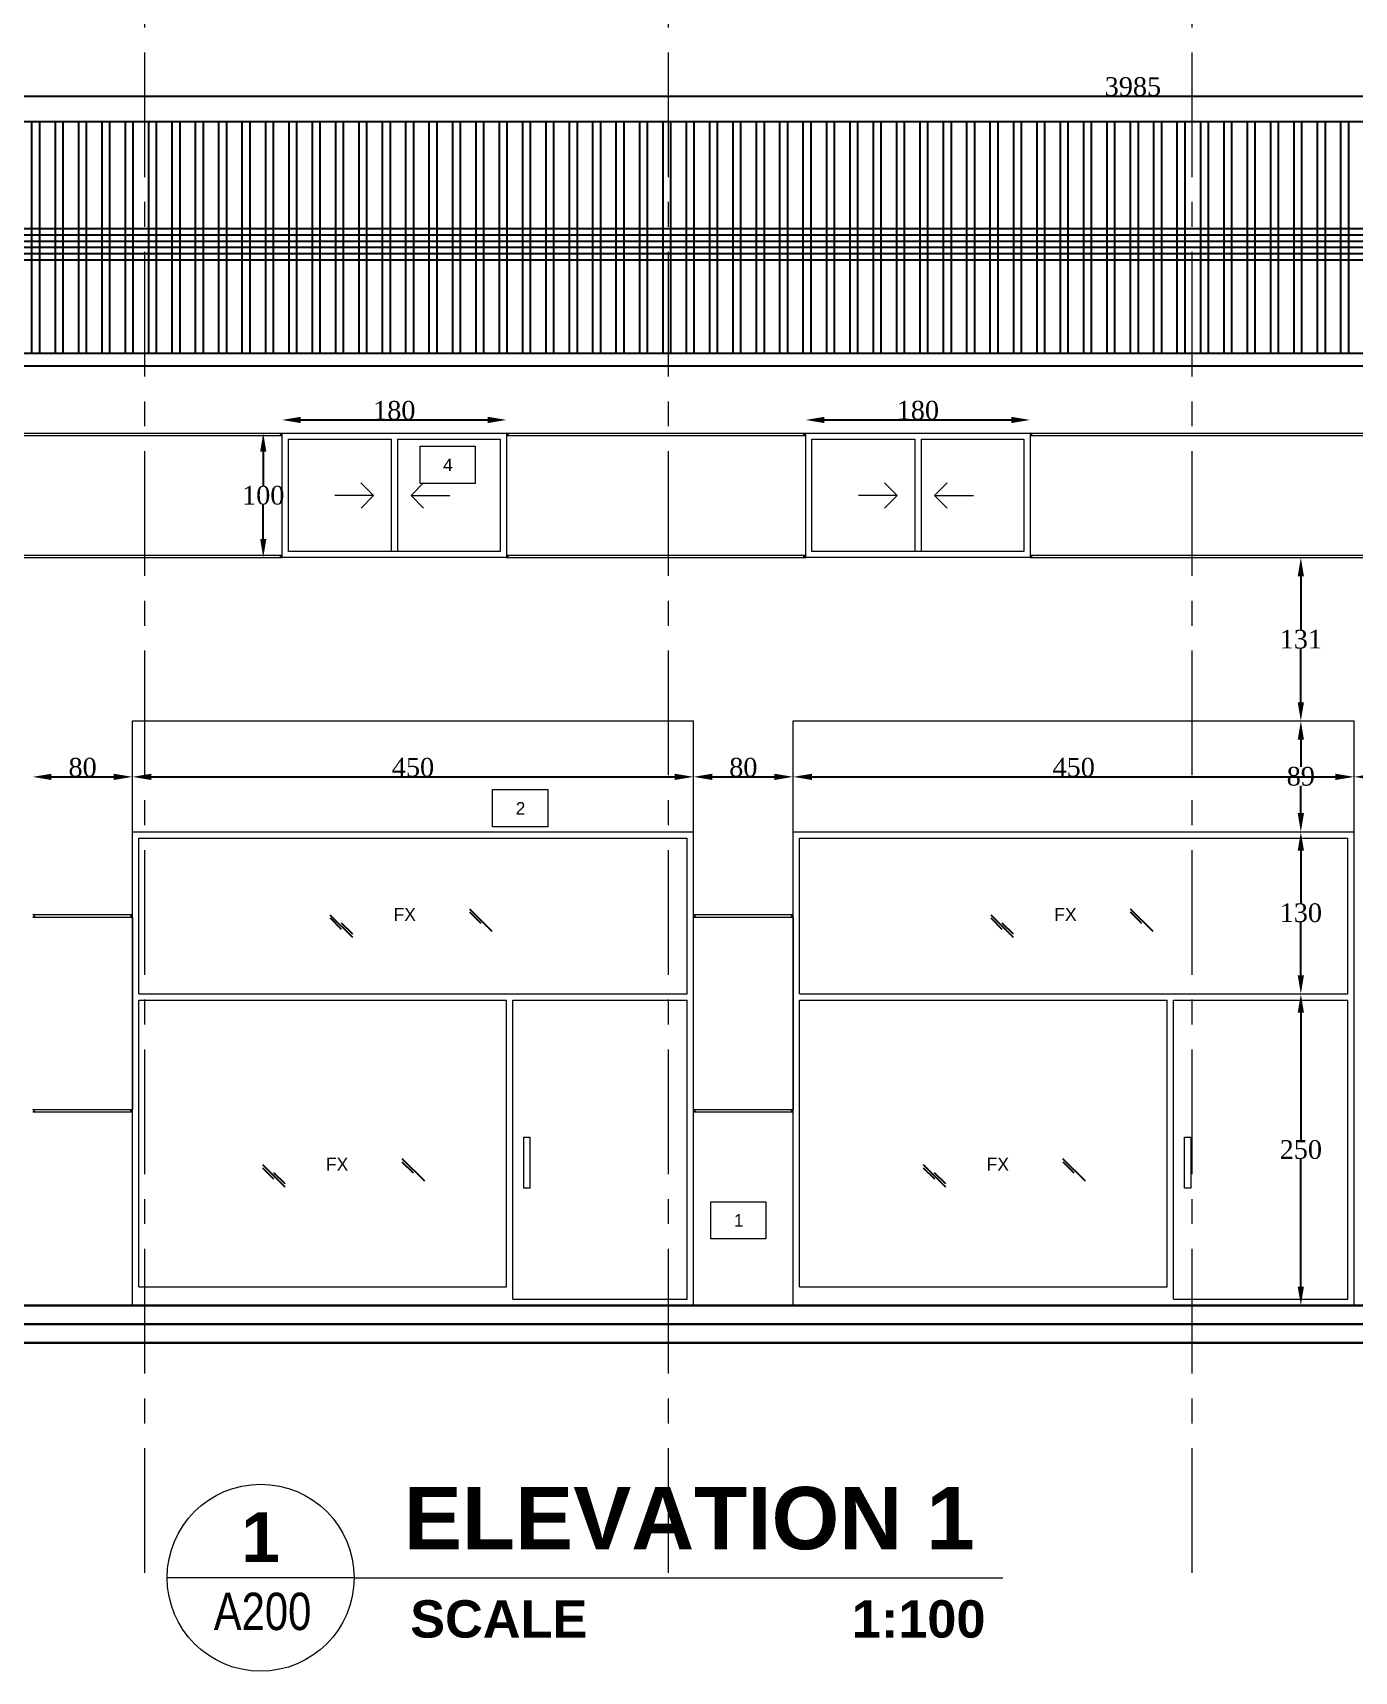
# Model space of a CAD drawing. Header units: millimetres. Extents: x -9083 to 924194, y -232449 to 321637.
# Drawn here: x 22631 to 33231, y 97030 to 110177 of the extents above; entities that cross this region are included whole.
import ezdxf
from ezdxf.enums import TextEntityAlignment as Align

# ---------------------------------------------------------------- set-up
doc = ezdxf.new("R2010")
doc.units = ezdxf.units.MM
doc.header["$LTSCALE"] = 400
doc.header["$MEASUREMENT"] = 0
doc.header["$PDMODE"] = 3
doc.linetypes.add('CENTER', pattern=[2, 1.25, -0.25, 0.25, -0.25])
doc.linetypes.add('CENTERX2', pattern=[4, 2.5, -0.5, 0.5, -0.5])
doc.layers.get('0').update_dxf_attribs({"lineweight": 0, "true_color": 0xff1414})
doc.layers.get('Defpoints').update_dxf_attribs({"color": 8, "lineweight": 5})
doc.layers.add('AXIES', color=7, linetype='CENTER', lineweight=0, true_color=0x949596)
for name, color, linetype, lineweight in [('ELEVATION 00', 7, 'Continuous', 30), ('ELEVATION 01', 4, 'Continuous', 25), ('ELEVATION 02', 3, 'Continuous', 18), ('ELEVATION WINDOW', 5, 'Continuous', 5), ('REFER TILTLE 100', 7, 'Continuous', 5), ('ROOMS DIMENSION', 3, 'Continuous', 5), ('TAG ELEVATIONS DETAIL', 8, 'Continuous', 9), ('TEXT DRAWING TITLE', 7, 'Continuous', 5)]:
    doc.layers.add(name, color=color, linetype=linetype, lineweight=lineweight)
doc.layers.add('HACH', color=8, linetype='Continuous')
doc.styles.add('arial', font='arial.ttf', dxfattribs={"width": 0.8, "height": 2.2})
doc.styles.add('ARIAL-TITLE', font='arialbd.ttf')
doc.styles.add('ROMAN', font='times.ttf')
doc.styles.get("Standard").update_dxf_attribs({"font": 'GOTHIC.TTF', "height": 220})
doc.styles.add('WA-GV03-ELEV & SEC.-TYPE A$0$BOLD', font='romantic.ttf')
doc.styles.add('WA-GV03-ELEV & SEC.-TYPE A$0$Standard', font='arial.ttf')
doc.dimstyles.new('ELEV DIM', dxfattribs={"dimtxt": 150, "dimasz": 150, "dimexe": 0.06, "dimexo": 0.06, "dimgap": 0.03, "dimtad": 1, "dimtih": 1, "dimtoh": 1, "dimdec": 0, "dimlfac": 0.1, "dimzin": 13, "dimdsep": 46, "dimtxsty": 'ROMAN', "dimcen": 0.09, "dimdle": 0.06, "dimse1": 1, "dimse2": 1, "dimclrd": 256, "dimclre": 256, "dimclrt": 3, "dimadec": 0, "dimazin": 0, "dimtfac": 1, "dimtdec": 0, "dimtix": 1, "dimtmove": 2, "dimatfit": 3, "dimfxl": 0.06, "dimtolj": 1, "dimtzin": 0, "dimarcsym": 0})

# ---------------------------------------------------------------- blocks, each defined once
blk = doc.blocks.new('A-DETAIL-TITLE-100')
at = {"layer": 'TEXT DRAWING TITLE', "linetype": 'Continuous'}
blk.add_line((0, 0), (-1500, 0), dxfattribs=at)
blk.add_circle((-750, 0), 750, dxfattribs=at)
at = {"layer": 'TEXT DRAWING TITLE', "style": 'ARIAL-TITLE'}
for tag, p, height in [('TITLE1', (450, 937), 500), ('SCALE1', (450, -480), 300), ('SCALE2', (2479, -480), 300)]:
    blk.add_attdef(tag, p, '', height=height, dxfattribs=at)
at = {"layer": 'TEXT DRAWING TITLE', "color": 7, "style": 'ARIAL-TITLE'}
blk.add_attdef('TITLE2_001', (435, 228), '', height=500, dxfattribs=at)
at = {"layer": 'TEXT DRAWING TITLE', "linetype": 'Continuous', "style": 'ARIAL-TITLE'}
blk.add_attdef('DRWG-NO', text='', height=400, dxfattribs=at).set_placement((-751, 326), align=Align.MIDDLE)
at = {"layer": 'TEXT DRAWING TITLE', "linetype": 'Continuous', "style": 'arial', "width": 0.8}
blk.add_attdef('DRAWING-REF', text='', height=300, dxfattribs=at).set_placement((-735, -270), align=Align.MIDDLE)
blk = doc.blocks.new('rffghffr')
at = {"layer": 'AXIES', "linetype": 'CENTERX2'}
for p, q in [((6098282.5, 695783), (6098282.5, 714330.6)), ((6102482.5, 695783), (6102482.5, 714330.6)), ((6106682.5, 695783), (6106682.5, 714330.6))]:
    blk.add_line(p, q, dxfattribs=at)
blk = doc.blocks.new('*D337')
at = {"layer": 'Defpoints', "color": 0, "transparency": 16777216}
for p in [(23431, 104206), (22631, 103765), (23431, 103765)]:
    blk.add_point(p, dxfattribs=at)
at = {"layer": 'ROOMS DIMENSION', "lineweight": -2, "transparency": 16777216}
blk.add_line((22781, 104206), (23281, 104206), dxfattribs=at)
at = {"layer": 'ROOMS DIMENSION', "transparency": 16777216}
for points in [[(22781, 104231), (22781, 104181), (22631, 104206)], [(23281, 104231), (23281, 104181), (23431, 104206)]]:
    blk.add_solid(points, dxfattribs=at)
at = {"layer": 'ROOMS DIMENSION', "color": 3, "transparency": 16777216, "insert": (23031, 104282), "char_height": 150, "attachment_point": 5, "style": 'ROMAN'}
blk.add_mtext('\\A1;80', dxfattribs=at)
blk = doc.blocks.new('*D338')
at = {"layer": 'Defpoints', "color": 0, "transparency": 16777216}
for p in [(27931, 104206), (23431, 103765), (27931, 103765)]:
    blk.add_point(p, dxfattribs=at)
at = {"layer": 'ROOMS DIMENSION', "lineweight": -2, "transparency": 16777216}
blk.add_line((23581, 104206), (27781, 104206), dxfattribs=at)
at = {"layer": 'ROOMS DIMENSION', "transparency": 16777216}
for points in [[(23581, 104231), (23581, 104181), (23431, 104206)], [(27781, 104231), (27781, 104181), (27931, 104206)]]:
    blk.add_solid(points, dxfattribs=at)
at = {"layer": 'ROOMS DIMENSION', "color": 3, "transparency": 16777216, "insert": (25681, 104282), "char_height": 150, "attachment_point": 5, "style": 'ROMAN'}
blk.add_mtext('\\A1;450', dxfattribs=at)
blk = doc.blocks.new('*D339')
at = {"layer": 'Defpoints', "color": 0, "transparency": 16777216}
for p in [(28731, 104206), (27931, 103765), (28731, 103765)]:
    blk.add_point(p, dxfattribs=at)
at = {"layer": 'ROOMS DIMENSION', "lineweight": -2, "transparency": 16777216}
blk.add_line((28081, 104206), (28581, 104206), dxfattribs=at)
at = {"layer": 'ROOMS DIMENSION', "transparency": 16777216}
for points in [[(28081, 104231), (28081, 104181), (27931, 104206)], [(28581, 104231), (28581, 104181), (28731, 104206)]]:
    blk.add_solid(points, dxfattribs=at)
at = {"layer": 'ROOMS DIMENSION', "color": 3, "transparency": 16777216, "insert": (28331, 104282), "char_height": 150, "attachment_point": 5, "style": 'ROMAN'}
blk.add_mtext('\\A1;80', dxfattribs=at)
blk = doc.blocks.new('*D340')
at = {"layer": 'Defpoints', "color": 0, "transparency": 16777216}
for p in [(33231, 104206), (28731, 103765), (33231, 103765)]:
    blk.add_point(p, dxfattribs=at)
at = {"layer": 'ROOMS DIMENSION', "lineweight": -2, "transparency": 16777216}
blk.add_line((28881, 104206), (33081, 104206), dxfattribs=at)
at = {"layer": 'ROOMS DIMENSION', "transparency": 16777216}
for points in [[(28881, 104231), (28881, 104181), (28731, 104206)], [(33081, 104231), (33081, 104181), (33231, 104206)]]:
    blk.add_solid(points, dxfattribs=at)
at = {"layer": 'ROOMS DIMENSION', "color": 3, "transparency": 16777216, "insert": (30981, 104282), "char_height": 150, "attachment_point": 5, "style": 'ROMAN'}
blk.add_mtext('\\A1;450', dxfattribs=at)
blk = doc.blocks.new('*D341')
at = {"layer": 'Defpoints', "color": 0, "transparency": 16777216}
for p in [(34031, 104206), (33231, 103765), (34031, 103765)]:
    blk.add_point(p, dxfattribs=at)
at = {"layer": 'ROOMS DIMENSION', "lineweight": -2, "transparency": 16777216}
blk.add_line((33381, 104206), (33881, 104206), dxfattribs=at)
at = {"layer": 'ROOMS DIMENSION', "transparency": 16777216}
for points in [[(33381, 104231), (33381, 104181), (33231, 104206)], [(33881, 104231), (33881, 104181), (34031, 104206)]]:
    blk.add_solid(points, dxfattribs=at)
at = {"layer": 'ROOMS DIMENSION', "color": 3, "transparency": 16777216, "insert": (33631, 104282), "char_height": 150, "attachment_point": 5, "style": 'ROMAN'}
blk.add_mtext('\\A1;80', dxfattribs=at)
blk = doc.blocks.new('*D301')
at = {"layer": 'Defpoints', "color": 0, "transparency": 16777216}
for p in [(11981, 104655), (32803, 104655), (32998, 103765)]:
    blk.add_point(p, dxfattribs=at)
at = {"layer": 'ROOMS DIMENSION', "lineweight": -2, "transparency": 16777216}
for p, q in [((32803, 104505), (32803, 104287)), ((32803, 103915), (32803, 104133))]:
    blk.add_line(p, q, dxfattribs=at)
at = {"layer": 'ROOMS DIMENSION', "transparency": 16777216}
for points in [[(32778, 104505), (32828, 104505), (32803, 104655)], [(32778, 103915), (32828, 103915), (32803, 103765)]]:
    blk.add_solid(points, dxfattribs=at)
at = {"layer": 'ROOMS DIMENSION', "color": 3, "transparency": 16777216, "insert": (32803, 104210), "char_height": 150, "attachment_point": 5, "style": 'ROMAN'}
blk.add_mtext('\\A1;89', dxfattribs=at)
blk = doc.blocks.new('*D307')
at = {"layer": 'Defpoints', "color": 0, "transparency": 16777216}
for p in [(33698, 106965), (3384, 105965), (33603, 105965)]:
    blk.add_point(p, dxfattribs=at)
at = {"layer": 'ROOMS DIMENSION', "lineweight": -2, "transparency": 16777216}
for p, q in [((33603, 106815), (33603, 106541)), ((33603, 106115), (33603, 106389))]:
    blk.add_line(p, q, dxfattribs=at)
at = {"layer": 'ROOMS DIMENSION', "transparency": 16777216}
for points in [[(33578, 106815), (33628, 106815), (33603, 106965)], [(33578, 106115), (33628, 106115), (33603, 105965)]]:
    blk.add_solid(points, dxfattribs=at)
at = {"layer": 'ROOMS DIMENSION', "color": 3, "transparency": 16777216, "insert": (33603, 106465), "char_height": 150, "attachment_point": 5, "style": 'ROMAN'}
blk.add_mtext('\\A1;100', dxfattribs=at)
blk = doc.blocks.new('*D308')
at = {"layer": 'Defpoints', "color": 0, "transparency": 16777216}
for p in [(32898, 105965), (32803, 104655), (32803, 104655)]:
    blk.add_point(p, dxfattribs=at)
at = {"layer": 'ROOMS DIMENSION', "lineweight": -2, "transparency": 16777216}
for p, q in [((32803, 105815), (32803, 105386)), ((32803, 104805), (32803, 105234))]:
    blk.add_line(p, q, dxfattribs=at)
at = {"layer": 'ROOMS DIMENSION', "transparency": 16777216}
for points in [[(32778, 105815), (32828, 105815), (32803, 105965)], [(32778, 104805), (32828, 104805), (32803, 104655)]]:
    blk.add_solid(points, dxfattribs=at)
at = {"layer": 'ROOMS DIMENSION', "color": 3, "transparency": 16777216, "insert": (32803, 105310), "char_height": 150, "attachment_point": 5, "style": 'ROMAN'}
blk.add_mtext('\\A1;131', dxfattribs=at)
blk = doc.blocks.new('*D313')
at = {"layer": 'Defpoints', "color": 0, "transparency": 16777216}
for p in [(26431, 107070), (24631, 106878), (26431, 106878)]:
    blk.add_point(p, dxfattribs=at)
at = {"layer": 'ROOMS DIMENSION', "lineweight": -2, "transparency": 16777216}
blk.add_line((24781, 107070), (26281, 107070), dxfattribs=at)
at = {"layer": 'ROOMS DIMENSION', "transparency": 16777216}
for points in [[(24781, 107095), (24781, 107045), (24631, 107070)], [(26281, 107095), (26281, 107045), (26431, 107070)]]:
    blk.add_solid(points, dxfattribs=at)
at = {"layer": 'ROOMS DIMENSION', "color": 3, "transparency": 16777216, "insert": (25531, 107146), "char_height": 150, "attachment_point": 5, "style": 'ROMAN'}
blk.add_mtext('\\A1;180', dxfattribs=at)
blk = doc.blocks.new('*D315')
at = {"layer": 'Defpoints', "color": 0, "transparency": 16777216}
for p in [(30631, 107070), (28831, 106878), (30631, 106878)]:
    blk.add_point(p, dxfattribs=at)
at = {"layer": 'ROOMS DIMENSION', "lineweight": -2, "transparency": 16777216}
blk.add_line((28981, 107070), (30481, 107070), dxfattribs=at)
at = {"layer": 'ROOMS DIMENSION', "transparency": 16777216}
for points in [[(28981, 107095), (28981, 107045), (28831, 107070)], [(30481, 107095), (30481, 107045), (30631, 107070)]]:
    blk.add_solid(points, dxfattribs=at)
at = {"layer": 'ROOMS DIMENSION', "color": 3, "transparency": 16777216, "insert": (29731, 107147), "char_height": 150, "attachment_point": 5, "style": 'ROMAN'}
blk.add_mtext('\\A1;180', dxfattribs=at)
blk = doc.blocks.new('*D316')
at = {"layer": 'Defpoints', "color": 0, "transparency": 16777216}
for p in [(32803, 102465), (32949, 102465), (32949, 99965)]:
    blk.add_point(p, dxfattribs=at)
at = {"layer": 'ROOMS DIMENSION', "lineweight": -2, "transparency": 16777216}
for p, q in [((32803, 102315), (32803, 101291)), ((32803, 100115), (32803, 101139))]:
    blk.add_line(p, q, dxfattribs=at)
at = {"layer": 'ROOMS DIMENSION', "transparency": 16777216}
for points in [[(32778, 102315), (32828, 102315), (32803, 102465)], [(32778, 100115), (32828, 100115), (32803, 99965)]]:
    blk.add_solid(points, dxfattribs=at)
at = {"layer": 'ROOMS DIMENSION', "color": 3, "transparency": 16777216, "insert": (32803, 101215), "char_height": 150, "attachment_point": 5, "style": 'ROMAN'}
blk.add_mtext('\\A1;250', dxfattribs=at)
blk = doc.blocks.new('*D317')
at = {"layer": 'Defpoints', "color": 0, "transparency": 16777216}
for p in [(32803, 103765), (32999, 103765), (32999, 102465)]:
    blk.add_point(p, dxfattribs=at)
at = {"layer": 'ROOMS DIMENSION', "lineweight": -2, "transparency": 16777216}
for p, q in [((32803, 103615), (32803, 103191)), ((32803, 102615), (32803, 103039))]:
    blk.add_line(p, q, dxfattribs=at)
at = {"layer": 'ROOMS DIMENSION', "transparency": 16777216}
for points in [[(32778, 103615), (32828, 103615), (32803, 103765)], [(32778, 102615), (32828, 102615), (32803, 102465)]]:
    blk.add_solid(points, dxfattribs=at)
at = {"layer": 'ROOMS DIMENSION', "color": 3, "transparency": 16777216, "insert": (32803, 103115), "char_height": 150, "attachment_point": 5, "style": 'ROMAN'}
blk.add_mtext('\\A1;130', dxfattribs=at)
blk = doc.blocks.new('WA-GV03-ELEV & SEC.-TYPE A$0$RCSS TG')
blk.add_lwpolyline([(28718, -28969), (29160, -28969), (29160, -29267), (28718, -29267)], close=True)
at = {"style": 'WA-GV03-ELEV & SEC.-TYPE A$0$BOLD'}
blk.add_attdef('CH', text='', height=80, dxfattribs=at).set_placement((28932, -29118), align=Align.MIDDLE)
blk = doc.blocks.new('*D300')
at = {"layer": 'Defpoints', "color": 0, "transparency": 16777216}
for p in [(51381, 109668), (11531, 108915), (51381, 108915)]:
    blk.add_point(p, dxfattribs=at)
at = {"layer": 'ROOMS DIMENSION', "lineweight": -2, "transparency": 16777216}
blk.add_line((11681, 109668), (51231, 109668), dxfattribs=at)
at = {"layer": 'ROOMS DIMENSION', "transparency": 16777216}
for points in [[(11681, 109693), (11681, 109643), (11531, 109668)], [(51231, 109693), (51231, 109643), (51381, 109668)]]:
    blk.add_solid(points, dxfattribs=at)
at = {"layer": 'ROOMS DIMENSION', "color": 3, "transparency": 16777216, "insert": (31456, 109744), "char_height": 150, "attachment_point": 5, "style": 'ROMAN'}
blk.add_mtext('\\A1;3985', dxfattribs=at)
blk = doc.blocks.new('*D652')
at = {"layer": 'Defpoints', "color": 0, "transparency": 16777216}
for p in [(24575, 106965), (24480, 105965), (24575, 105965)]:
    blk.add_point(p, dxfattribs=at)
at = {"layer": 'ROOMS DIMENSION', "lineweight": -2, "transparency": 16777216}
for p, q in [((24480, 106815), (24480, 106541)), ((24480, 106115), (24480, 106389))]:
    blk.add_line(p, q, dxfattribs=at)
at = {"layer": 'ROOMS DIMENSION', "transparency": 16777216}
for points in [[(24455, 106815), (24505, 106815), (24480, 106965)], [(24455, 106115), (24505, 106115), (24480, 105965)]]:
    blk.add_solid(points, dxfattribs=at)
at = {"layer": 'ROOMS DIMENSION', "color": 3, "transparency": 16777216, "insert": (24480, 106465), "char_height": 150, "attachment_point": 5, "style": 'ROMAN'}
blk.add_mtext('\\A1;100', dxfattribs=at)

msp = doc.modelspace()

# ---------------------------------------------------------------- hatches: boundary and pattern name
at = {"layer": 'ELEVATION 01'}
h = msp.add_hatch(dxfattribs=at)
h.set_pattern_fill('ANSI32', color=256, scale=500, angle=45, style=0)
h.set_pattern_definition([(90, (2187.09, -850.14), (-187.5, 0), []), (90, (2249.59, -787.64), (-187.5, 0), [])])
h.paths.add_polyline_path([(11631.24898, 109465.00308), (11631.24898, 108605.00308), (51281.26178, 108605.00308), (51281.26178, 109465.00308)])
h.paths.add_polyline_path([(51281.26178, 107605.00308), (51281.26178, 108355.00308), (11631.24898, 108355.00308), (11631.24898, 107605.00308)])
h.paths.add_polyline_path([(51281.26178, 108405.00308), (51281.26178, 108455.00308), (11631.24898, 108455.00308), (11631.24898, 108405.00308)])
h.paths.add_polyline_path([(11631.24898, 108405.00308), (11631.24898, 108355.00308), (51281.26178, 108355.00308), (51281.26178, 108405.00308)])
h.paths.add_polyline_path([(51281.26178, 108455.00308), (51281.26178, 108505.00308), (11631.24898, 108505.00308), (11631.24898, 108455.00308)])
h.paths.add_polyline_path([(11631.24898, 108555.00308), (11631.24898, 108505.00308), (51281.26178, 108505.00308), (51281.26178, 108555.00308)])
h.paths.add_polyline_path([(51281.26178, 108555.00308), (51281.26178, 108605.00308), (11631.24898, 108605.00308), (11631.24898, 108555.00308)])

# ---------------------------------------------------------------- linework, layer by layer
at = {"layer": 'ELEVATION 00'}
for p, q in [((10431.23331, 99965.00308), (50931.26178, 99965.00308)), ((1372.59041, 99815.00308), (52223.85168, 99815.00308)), ((708.58114, 99665.00308), (52435.22217, 99665.00308))]:
    msp.add_line(p, q, dxfattribs=at)
at = {"layer": 'ELEVATION 01'}
for p, q in [((11631.24898, 109465.00308), (51281.26178, 109465.00308)), ((11631.24898, 108605.00308), (51281.26178, 108605.00308)), ((11631.24898, 108555.00308), (51281.26178, 108555.00308)), ((11631.24898, 108505.00308), (51281.26178, 108505.00308)), ((11631.24898, 108455.00308), (51281.26178, 108455.00308)), ((11631.24898, 108405.00308), (51281.26178, 108405.00308)), ((11631.24898, 108355.00308), (51281.26178, 108355.00308)), ((11631.24898, 107605.00308), (51281.26178, 107605.00308)), ((11631.24898, 107505.00308), (51281.26178, 107505.00308)), ((11631.24898, 107505.00308), (51281.26178, 107505.00308))]:
    msp.add_line(p, q, dxfattribs=at)
at = {"layer": 'ELEVATION 02'}
for p, q in [((22231.26178, 106965.00308), (24631.26178, 106965.00308)), ((22231.26178, 106945.00308), (24631.26178, 106945.00308)), ((24614.53473, 106955.00308), (24631.26178, 106965.00308)), ((24631.26178, 106945.00308), (24614.53473, 106955.00308)), ((26431.26178, 106965.00308), (28831.26178, 106965.00308)), ((26431.26178, 106945.00308), (28831.26178, 106945.00308)), ((26448.00307, 106955.00308), (26431.27602, 106965.00308)), ((26431.27602, 106945.00308), (26448.00307, 106955.00308)), ((28814.53473, 106955.00308), (28831.26178, 106965.00308)), ((28831.26178, 106945.00308), (28814.53473, 106955.00308)), ((30631.26178, 106965.00308), (33831.26178, 106965.00308)), ((30631.26178, 106945.00308), (33831.26178, 106945.00308)), ((30648.00307, 106955.00308), (30631.27602, 106965.00308)), ((30631.27602, 106945.00308), (30648.00307, 106955.00308)), ((22231.26178, 105985.00308), (24631.27602, 105985.00308)), ((22231.26178, 105965.00308), (24631.27602, 105965.00308)), ((24614.54897, 105975.00308), (24631.27602, 105985.00308)), ((24631.27602, 105965.00308), (24614.54897, 105975.00308)), ((26431.26178, 105985.00308), (28831.27602, 105985.00308)), ((26447.98883, 105975.00308), (26431.26178, 105985.00308)), ((26431.26178, 105965.00308), (26447.98883, 105975.00308)), ((26431.26178, 105965.00308), (28831.27602, 105965.00308)), ((28814.54897, 105975.00308), (28831.27602, 105985.00308)), ((28831.27602, 105965.00308), (28814.54897, 105975.00308)), ((30631.26178, 105985.00308), (33831.27602, 105985.00308)), ((30647.98883, 105975.00308), (30631.26178, 105985.00308)), ((30631.26178, 105965.00308), (30647.98883, 105975.00308)), ((30631.26178, 105965.00308), (33831.27602, 105965.00308)), ((23431.26178, 104655.00308), (27931.26178, 104655.00308)), ((23431.26178, 99965.00308), (23431.26178, 104655.00308)), ((27931.26178, 99965.00308), (27931.26178, 104655.00308)), ((28731.26178, 104655.00308), (33231.26178, 104655.00308)), ((28731.26178, 99965.00308), (28731.26178, 104655.00308)), ((33231.26178, 99965.00308), (33231.26178, 104655.00308)), ((23431.26178, 103765.00308), (27931.26178, 103765.00308)), ((28731.26178, 103765.00308), (33231.26178, 103765.00308)), ((22631.26634, 103101.00308), (23431.26178, 103101.00308)), ((22647.99339, 103091.00308), (22631.26634, 103101.00308)), ((22631.26634, 103081.00308), (22647.99339, 103091.00308)), ((22631.26634, 103081.00308), (23431.26178, 103081.00308)), ((23414.53473, 103091.00308), (23431.26178, 103101.00308)), ((23431.26178, 103081.00308), (23414.53473, 103091.00308)), ((23431.26178, 103081.00308), (23431.26178, 101538.00308)), ((27931.26634, 103101.00308), (28731.26178, 103101.00308)), ((27947.99339, 103091.00308), (27931.26634, 103101.00308)), ((27931.26634, 103081.00308), (27947.99339, 103091.00308)), ((27931.26634, 103081.00308), (28731.26178, 103081.00308)), ((28714.53473, 103091.00308), (28731.26178, 103101.00308)), ((28731.26178, 103081.00308), (28714.53473, 103091.00308)), ((28731.26178, 103081.00308), (28731.26178, 101538.00308)), ((22631.26634, 101538.00308), (23431.26178, 101538.00308)), ((22647.99339, 101528.00308), (22631.26634, 101538.00308)), ((22631.26634, 101518.00308), (22647.99339, 101528.00308)), ((22631.26634, 101518.00308), (23431.26178, 101518.00308)), ((23414.53473, 101528.00308), (23431.26178, 101538.00308)), ((23431.26178, 101518.00308), (23414.53473, 101528.00308)), ((27931.26634, 101538.00308), (28731.26178, 101538.00308)), ((27947.99339, 101528.00308), (27931.26634, 101538.00308)), ((27931.26634, 101518.00308), (27947.99339, 101528.00308)), ((27931.26634, 101518.00308), (28731.26178, 101518.00308)), ((28714.53473, 101528.00308), (28731.26178, 101538.00308)), ((28731.26178, 101518.00308), (28714.53473, 101528.00308))]:
    msp.add_line(p, q, dxfattribs=at)
at = {"layer": 'ELEVATION WINDOW'}
for p, q in [((25506.26178, 106915.00308), (25506.26178, 106015.00308)), ((25556.26178, 106915.00308), (25556.26178, 106015.00308)), ((29706.26178, 106915.00308), (29706.26178, 106015.00308)), ((29756.26178, 106915.00308), (29756.26178, 106015.00308)), ((25264.02478, 106564.62209, 0.0001), (25365.36778, 106463.27909, 0.0001)), ((25766.77552, 106564.62209, 0.0001), (25665.43252, 106463.27909, 0.0001)), ((29464.02478, 106564.62209, 0.0001), (29565.36778, 106463.27909, 0.0001)), ((29966.77552, 106564.62209, 0.0001), (29865.43252, 106463.27909, 0.0001)), ((25365.36778, 106463.27909, 0.0001), (25054.60378, 106463.27909, 0.0001)), ((25365.36778, 106463.27909, 0.0001), (25264.18651, 106362.09781, 0.0001)), ((25665.43252, 106463.27909, 0.0001), (25766.61379, 106362.09781, 0.0001)), ((25665.43252, 106463.27909, 0.0001), (25976.19652, 106463.27909, 0.0001)), ((29565.36778, 106463.27909, 0.0001), (29254.60378, 106463.27909, 0.0001)), ((29565.36778, 106463.27909, 0.0001), (29464.18651, 106362.09781, 0.0001)), ((29865.43252, 106463.27909, 0.0001), (29966.61379, 106362.09781, 0.0001)), ((29865.43252, 106463.27909, 0.0001), (30176.19652, 106463.27909, 0.0001)), ((23481.26178, 103715.00308), (27881.26178, 103715.00308)), ((23481.26178, 102465.00308), (23481.26178, 103715.00308)), ((27881.26178, 102465.00308), (27881.26178, 103715.00308)), ((28781.26178, 103715.00308), (33181.26178, 103715.00308)), ((28781.26178, 102465.00308), (28781.26178, 103715.00308)), ((33181.26178, 102465.00308), (33181.26178, 103715.00308)), ((23481.26178, 102465.00308), (27881.26178, 102465.00308)), ((23481.26178, 102415.00308), (26431.26178, 102415.00308)), ((23481.26178, 100115.00308), (23481.26178, 102415.00308)), ((26431.26178, 100115.00308), (26431.26178, 102415.00308)), ((26481.26178, 102415.00308), (27881.26178, 102415.00308)), ((26481.26178, 100015.00308), (26481.26178, 102415.00308)), ((27881.26178, 100015.00308), (27881.26178, 102415.00308)), ((28781.26178, 102465.00308), (33181.26178, 102465.00308)), ((28781.26178, 102415.00308), (31731.26178, 102415.00308)), ((28781.26178, 100115.00308), (28781.26178, 102415.00308)), ((31731.26178, 100115.00308), (31731.26178, 102415.00308)), ((31781.26178, 102415.00308), (33181.26178, 102415.00308)), ((31781.26178, 100015.00308), (31781.26178, 102415.00308)), ((33181.26178, 100015.00308), (33181.26178, 102415.00308)), ((23481.26178, 100115.00308), (26431.26178, 100115.00308)), ((28781.26178, 100115.00308), (31731.26178, 100115.00308)), ((26481.26178, 100015.00308), (27881.26178, 100015.00308)), ((31781.26178, 100015.00308), (33181.26178, 100015.00308))]:
    msp.add_line(p, q, dxfattribs=at)
for points in [[(24631.26178, 106965.00308), (26431.26178, 106965.00308), (26431.26178, 105965.00308), (24631.26178, 105965.00308)], [(28831.26178, 106965.00308), (30631.26178, 106965.00308), (30631.26178, 105965.00308), (28831.26178, 105965.00308)], [(26570.03697, 101316.04488), (26619.50618, 101316.04488), (26619.50618, 100906.40551), (26570.03697, 100906.40551)], [(31870.03697, 101316.04488), (31919.50618, 101316.04488), (31919.50618, 100906.40551), (31870.03697, 100906.40551)]]:
    msp.add_lwpolyline(points, close=True, dxfattribs=at)
for points in [[(25556.26178, 106915.00308), (26381.26178, 106915.00308), (26381.26178, 106015.00308), (24681.26178, 106015.00308), (24681.26178, 106915.00308), (25506.26178, 106915.00308)], [(29756.26178, 106915.00308), (30581.26178, 106915.00308), (30581.26178, 106015.00308), (28881.26178, 106015.00308), (28881.26178, 106915.00308), (29706.26178, 106915.00308)]]:
    msp.add_lwpolyline(points, dxfattribs=at)
at = {"layer": 'HACH'}
for p, q in [((25197.97534, 102917.65666), (25017.97534, 103097.65666)), ((25108.42761, 102981.74854), (25018.42761, 103071.74854)), ((26317.39356, 102965.59989), (26137.39356, 103145.59989)), ((26227.84583, 103029.69178), (26137.84583, 103119.69178)), ((30497.97534, 102917.65666), (30317.97534, 103097.65666)), ((30408.42761, 102981.74854), (30318.42761, 103071.74854)), ((31617.39356, 102965.59989), (31437.39356, 103145.59989)), ((31527.84583, 103029.69178), (31437.84583, 103119.69178)), ((25197.52307, 102943.56478), (25107.52307, 103033.56478)), ((30497.52307, 102943.56478), (30407.52307, 103033.56478)), ((25774.8712, 100961.44831, 0.00019), (25594.8712, 101141.44831, 0.00019)), ((25685.32347, 101025.5402, 0.00019), (25595.32347, 101115.5402, 0.00019)), ((31074.8712, 100961.44831, 0.00019), (30894.8712, 101141.44831, 0.00019)), ((30985.32347, 101025.5402, 0.00019), (30895.32347, 101115.5402, 0.00019)), ((24655.45298, 100913.50508, 0.00019), (24475.45298, 101093.50508, 0.00019)), ((24565.90525, 100977.59696, 0.00019), (24475.90525, 101067.59696, 0.00019)), ((24655.0007, 100939.4132, 0.00019), (24565.0007, 101029.4132, 0.00019)), ((29955.45298, 100913.50508, 0.00019), (29775.45298, 101093.50508, 0.00019)), ((29865.90525, 100977.59696, 0.00019), (29775.90525, 101067.59696, 0.00019)), ((29955.0007, 100939.4132, 0.00019), (29865.0007, 101029.4132, 0.00019))]:
    msp.add_line(p, q, dxfattribs=at)
at = {"layer": 'TEXT DRAWING TITLE'}
msp.add_line((25209.04602, 97780.0026), (30413.56156, 97780.0026), dxfattribs=at)

# ---------------------------------------------------------------- block references
at = {"layer": 'AXIES'}
msp.add_blockref('rffghffr', (-6074751.25257, -597964.26251), dxfattribs=at)
at = {"layer": 'TAG ELEVATIONS DETAIL'}
ref = msp.add_blockref('WA-GV03-ELEV & SEC.-TYPE A$0$RCSS TG', (-2980.12996, 135827.98216), dxfattribs=at)
ref.add_attrib('CH', '4', dxfattribs={"layer": '0', "color": 1, "height": 100, "style": 'WA-GV03-ELEV & SEC.-TYPE A$0$Standard'}).set_placement((25961.508, 106709.77308), align=Align.MIDDLE)
ref = msp.add_blockref('WA-GV03-ELEV & SEC.-TYPE A$0$RCSS TG', (-2398.07184, 133072.88378), dxfattribs=at)
ref.add_attrib('CH', '2', dxfattribs={"layer": '0', "color": 1, "height": 100, "style": 'WA-GV03-ELEV & SEC.-TYPE A$0$Standard'}).set_placement((26543.56612, 103954.6747), align=Align.MIDDLE)
ref = msp.add_blockref('WA-GV03-ELEV & SEC.-TYPE A$0$RCSS TG', (-647.58328, 129765.91118), dxfattribs=at)
ref.add_attrib('CH', '1', dxfattribs={"layer": '0', "color": 1, "height": 100, "style": 'WA-GV03-ELEV & SEC.-TYPE A$0$Standard'}).set_placement((28294.05468, 100647.70209), align=Align.MIDDLE)
at = {"layer": 'TEXT DRAWING TITLE'}
ref = msp.add_blockref('A-DETAIL-TITLE-100', (25209.04602, 97780.0026), dxfattribs=at)
ref.add_attrib('TITLE2_001', 'ELEVATION 1', (25608.22747, 98008.476), dxfattribs={"layer": 'REFER TILTLE 100', "color": 7, "height": 500, "style": 'ARIAL-TITLE'})
ref.add_attrib('DRWG-NO', '1', dxfattribs={"layer": 'REFER TILTLE 100', "linetype": 'Continuous', "height": 400, "style": 'ARIAL-TITLE'}).set_placement((24457.94477, 98105.51101), align=Align.MIDDLE)
ref.add_attrib('DRAWING-REF', 'A200', dxfattribs={"layer": 'REFER TILTLE 100', "linetype": 'Continuous', "height": 300, "style": 'arial', "width": 0.8}).set_placement((24474.44733, 97510.13766), align=Align.MIDDLE)
ref.add_attrib('SCALE1', 'SCALE', (25659.04602, 97299.50657), dxfattribs={"layer": 'REFER TILTLE 100', "height": 300, "style": 'ARIAL-TITLE'})
ref.add_attrib('SCALE2', '             1:100', (27688.04602, 97299.50657), dxfattribs={"layer": 'REFER TILTLE 100', "height": 300, "style": 'ARIAL-TITLE'})

# ---------------------------------------------------------------- texts
at = {"layer": 'ELEVATION WINDOW'}
for p in [(25525.24829, 103049.77442, 388.60871), (30825.24829, 103049.77442, 388.60871), (24982.72592, 101045.62284, 388.60891), (30282.72592, 101045.62284, 388.60891)]:
    msp.add_text('FX', height=105, dxfattribs=at).set_placement(p)

# ---------------------------------------------------------------- dimensions: what is measured, and where the dimension line sits
at = {"layer": 'ROOMS DIMENSION'}
for base, p1, p2, picture, middle in [((51381.26178, 109667.67227), (11531.24898, 108914.75924), (51381.26178, 108914.75924), '*D300', (31456.25538, 109744.21633)), ((26431.27602, 107069.84781), (24631.26178, 106878.45974), (26431.27602, 106878.45974), '*D313', (25531.2689, 107146.17557)), ((30631.26178, 107070.22781), (28831.26178, 106878.45974), (30631.26178, 106878.45974), '*D315', (29731.26178, 107146.55557)), ((23431.26178, 104205.81745), (22631.26178, 103765.00308), (23431.26178, 103765.00308), '*D337', (23031.26178, 104282.14521)), ((27931.26178, 104205.81745), (23431.26178, 103765.00308), (27931.26178, 103765.00308), '*D338', (25681.26178, 104282.14521)), ((28731.26178, 104205.81745), (27931.26178, 103765.00308), (28731.26178, 103765.00308), '*D339', (28331.26178, 104282.14521)), ((33231.26178, 104205.81745), (28731.26178, 103765.00308), (33231.26178, 103765.00308), '*D340', (30981.26178, 104282.14521)), ((34031.26178, 104205.81745), (33231.26178, 103765.00308), (34031.26178, 103765.00308), '*D341', (33631.26178, 104282.14521))]:
    dim = msp.add_linear_dim(base=base, p1=p1, p2=p2, dimstyle='ELEV DIM', dxfattribs=at)
    dim.commit()
    dim.dimension.update_dxf_attribs({"geometry": picture, "text_midpoint": middle})
for base, p1, p2, picture, middle in [((33603.03743, 105965.00308), (33698.05416, 106965.00308), (3384.19189, 105965.00308), '*D307', (33603.03743, 106465.00308)), ((24480.22371, 105965.00308), (24575.24043, 106965.00308), (24575.24043, 105965.00308), '*D652', (24480.22371, 106465.00308)), ((32802.88743, 104655.00308), (32897.99166, 105965.00308), (32802.88743, 104655.00308), '*D308', (32802.88743, 105310.00308)), ((32802.88743, 104655.00308), (32998.42889, 103765.00308), (11981.19928, 104655.00308), '*D301', (32802.88743, 104210.00308)), ((32803.29743, 103764.93974), (32998.87139, 102464.93974), (32998.87139, 103764.93974), '*D317', (32803.29743, 103114.93974)), ((32803.47743, 102464.93974), (32948.87139, 99964.93974), (32948.87139, 102464.93974), '*D316', (32803.47743, 101214.93974))]:
    dim = msp.add_linear_dim(base=base, p1=p1, p2=p2, angle=90, dimstyle='ELEV DIM', dxfattribs=at)
    dim.commit()
    dim.dimension.update_dxf_attribs({"geometry": picture, "text_midpoint": middle})

doc.saveas('drawing.dxf')
